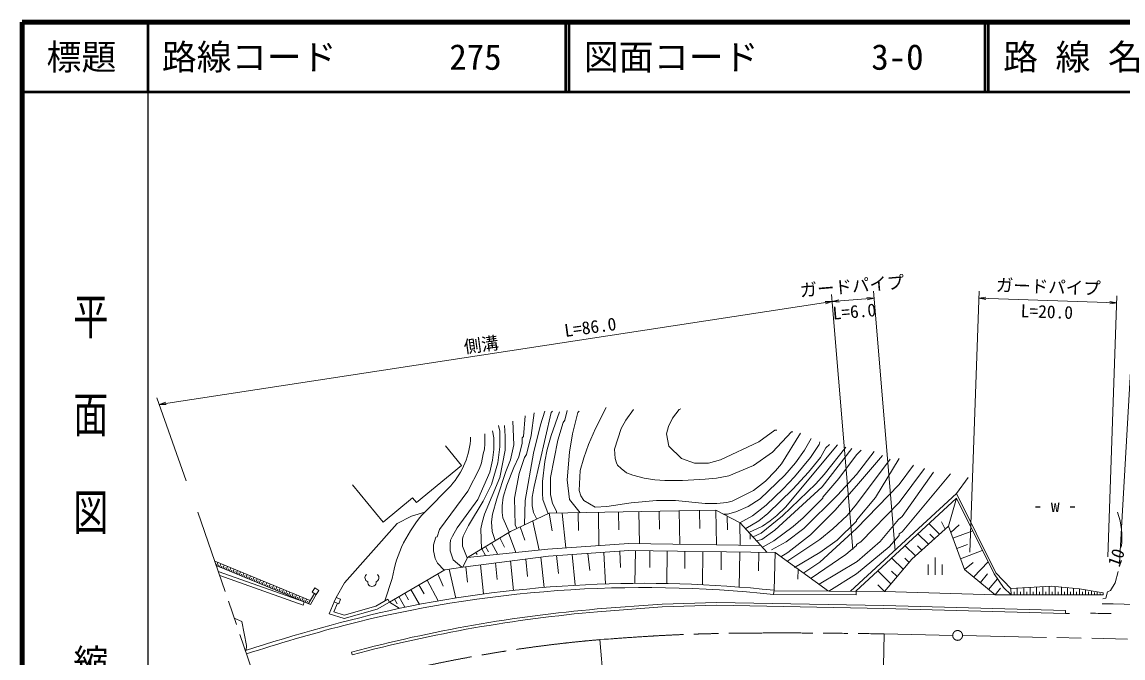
# Model space of a CAD drawing. Units: millimetres, scale not verified. Extents: x 40000 to 680000, y 20000 to 380000.
# Drawn here: x 40000 to 197529, y 289028 to 380000 of the extents above; entities that cross this region are included whole.
import ezdxf
from ezdxf.enums import TextEntityAlignment as Align

# ---------------------------------------------------------------- set-up
doc = ezdxf.new("R2010")
doc.units = ezdxf.units.MM
doc.header["$LTSCALE"] = 1000
doc.linetypes.add('CHAIN', pattern=[18.5, 12, -1.5, 3.5, -1.5])
for name, color, linetype, lineweight in [('M-BGD', 7, 'Continuous', 13), ('M-BMK', 2, 'CHAIN', 13), ('M-STR-HTXT', 7, 'Continuous', 13), ('M-STR-STRC', 7, 'Continuous', 13), ('M-TTL', 2, 'Continuous', 140), ('M-TTL-BAND', 7, 'Continuous', 25), ('M-TTL-LINE', 7, 'Continuous', 50)]:
    doc.layers.add(name, color=color, linetype=linetype, lineweight=lineweight)
doc.layers.add('M-TTL-TXT', color=7, linetype='Continuous')
doc.styles.add('@ＭＳ ゴシック', font='')
doc.styles.add('ＭＳ ゴシック', font='')
doc.styles.get('@ＭＳ ゴシック').set_extended_font_data('@MS Gothic')
doc.styles.get('ＭＳ ゴシック').set_extended_font_data('MS Gothic')

# ---------------------------------------------------------------- blocks, each defined once
blk = doc.blocks.new('荒地')
at = {"color": 7, "linetype": 'Continuous', "lineweight": 13}
for p, q in [((0, 0), (0, 2.5)), ((-1, 1.5), (-1, 0)), ((1, 1.5), (1, 0))]:
    blk.add_line(p, q, dxfattribs=at)
blk = doc.blocks.new('open_arrow')
at = {"color": 0, "linetype": 'Continuous', "lineweight": -2}
blk.add_lwpolyline([(7.5, 1.25), (0, 0), (7.5, -1.25)], dxfattribs=at)

msp = doc.modelspace()

# ---------------------------------------------------------------- linework, layer by layer
at = {"layer": 'M-BGD'}
for p, q in [((106241, 321113), (106241, 320859)), ((160089, 318742), (159411, 318065)), ((161951, 318573), (159411, 315271)), ((163137, 317980), (159411, 313662)), ((164237, 317472), (159411, 311037)), ((167539, 316625), (165507, 313831)), ((169148, 316117), (165507, 311291)), ((97628, 309888), (101344, 313671)), ((165507, 313831), (159411, 307566)), ((173706, 312571), (175395, 314868)), ((158563, 298567), (173706, 312571)), ((173706, 312571), (179347, 301188)), ((159296, 298564), (173708, 311892)), ((172541, 307876), (173708, 311892)), ((173708, 311892), (179078, 301055)), ((93676, 308266), (95736, 309314)), ((95736, 309314), (97628, 309888)), ((109873, 307126), (115446, 309727)), ((115446, 309727), (139260, 310167)), ((115446, 309727), (115868, 307231)), ((117272, 309761), (117797, 304773)), ((119577, 309804), (119624, 307241)), ((122468, 309857), (122556, 305095)), ((125362, 309910), (125409, 307345)), ((128255, 309964), (128340, 305363)), ((131152, 310017), (131199, 307449)), ((134049, 310070), (134137, 305288)), ((136948, 310124), (136995, 307553)), ((139260, 310167), (142740, 308342)), ((139260, 310167), (139352, 305220)), ((140888, 309313), (140924, 307361)), ((86126, 299771), (93676, 308266)), ((111290, 307788), (111923, 305887)), ((113070, 308618), (113982, 304468)), ((142706, 308360), (142765, 305176)), ((142740, 308342), (146613, 304127)), ((159411, 308751), (159411, 308582)), ((167305, 303147), (172541, 307876)), ((171292, 306748), (169765, 308245)), ((172073, 307453), (171578, 308499)), ((172541, 307876), (174872, 301661)), ((172876, 306982), (174092, 308065)), ((173186, 306157), (176023, 307221)), ((103717, 303394), (109873, 307126)), ((108353, 306205), (109039, 304901)), ((109586, 306952), (110635, 304118)), ((144166, 306790), (144179, 306047)), ((165507, 306804), (165507, 306550)), ((169682, 305294), (168173, 306773)), ((170565, 306091), (169887, 306756)), ((103717, 303394), (115247, 304601)), ((104944, 304138), (105101, 303849)), ((105807, 304661), (106329, 303668)), ((106332, 304980), (106732, 304219)), ((107191, 305501), (108060, 303849)), ((115247, 304601), (126802, 305382)), ((115345, 303605), (126830, 304382)), ((123240, 304139), (123467, 299618)), ((125548, 304295), (125632, 301975)), ((126802, 305382), (145683, 305139)), ((126830, 304382), (147773, 304112)), ((127759, 304370), (127699, 299702)), ((129850, 304343), (129819, 301977)), ((132313, 304311), (132253, 299677)), ((134857, 304278), (134825, 301820)), ((137410, 304245), (137349, 299508)), ((140047, 304211), (140014, 301658)), ((142694, 304177), (142630, 299174)), ((145429, 304142), (145394, 301490)), ((147773, 304112), (147606, 298710)), ((147773, 304112), (155400, 298580)), ((159411, 305280), (159411, 305111)), ((167838, 303628), (166349, 305086)), ((168762, 304463), (168149, 305063)), ((173735, 304691), (175274, 305268)), ((174285, 303225), (177362, 304379)), ((67574, 302864), (81239, 297236)), ((67822, 302221), (68013, 302683)), ((68266, 302038), (68456, 302501)), ((103092, 302026), (115345, 303605)), ((103092, 302026), (103717, 303394)), ((107748, 302626), (107999, 300264)), ((109890, 302902), (110337, 298698)), ((112066, 303182), (112331, 300686)), ((114246, 303463), (114708, 299116)), ((116467, 303681), (116740, 301115)), ((118700, 303832), (119168, 299427)), ((120968, 303985), (121226, 301552)), ((159496, 302825), (154077, 299607)), ((163402, 298546), (167305, 303147)), ((166086, 301709), (164440, 303321)), ((166930, 302704), (166331, 303291)), ((174872, 301661), (176108, 302668)), ((176153, 300607), (178223, 302780)), ((67791, 302234), (81255, 296689)), ((68030, 302135), (68125, 302366)), ((68074, 301410), (80393, 297044)), ((68501, 301942), (68596, 302173)), ((68736, 301845), (68927, 302307)), ((68972, 301748), (69067, 301979)), ((69207, 301651), (69397, 302113)), ((69442, 301554), (69537, 301785)), ((69678, 301457), (69868, 301919)), ((69913, 301360), (70008, 301591)), ((70148, 301263), (70339, 301725)), ((70384, 301166), (70479, 301397)), ((70619, 301069), (70809, 301532)), ((70854, 300972), (70949, 301203)), ((71090, 300875), (71280, 301338)), ((71325, 300779), (71420, 301010)), ((71560, 300682), (71751, 301144)), ((72031, 300488), (72221, 300950)), ((92579, 297025), (100474, 301621)), ((99493, 301050), (100251, 299309)), ((100474, 301621), (103092, 302026)), ((101101, 301718), (102056, 297599)), ((103505, 302079), (103742, 299850)), ((105610, 302350), (106053, 298180)), ((151043, 301740), (151025, 300295)), ((159411, 301047), (155464, 298580)), ((162036, 301131), (161528, 300623)), ((164323, 299631), (162442, 301473)), ((165206, 300673), (164427, 301436)), ((174872, 301661), (179235, 298071)), ((177123, 299809), (178144, 301050)), ((179078, 301055), (180450, 299095)), ((179347, 301188), (181475, 298958)), ((196842, 301377), (196411, 299777)), ((68282, 300806), (80228, 296572)), ((71795, 300585), (71891, 300816)), ((72266, 300391), (72361, 300622)), ((72501, 300294), (72692, 300756)), ((72737, 300197), (72832, 300428)), ((72972, 300100), (73163, 300562)), ((73207, 300003), (73303, 300234)), ((73443, 299906), (73633, 300369)), ((73678, 299809), (73773, 300041)), ((73913, 299712), (74104, 300175)), ((74149, 299616), (74244, 299847)), ((74384, 299519), (74574, 299981)), ((74619, 299422), (74715, 299653)), ((74855, 299325), (75045, 299787)), ((75090, 299228), (75185, 299459)), ((75325, 299131), (75516, 299593)), ((75796, 298937), (75986, 299399)), ((84932, 297689), (86126, 299771)), ((92967, 300396), (91903, 297207)), ((96776, 299468), (97523, 298186)), ((97952, 300153), (99556, 297187)), ((163402, 298546), (162434, 299494)), ((178304, 298837), (179561, 300365)), ((75561, 299034), (75656, 299265)), ((76031, 298840), (76127, 299071)), ((76267, 298743), (76457, 299206)), ((76502, 298646), (76597, 298878)), ((76737, 298549), (76928, 299012)), ((76973, 298453), (77068, 298684)), ((77208, 298356), (77398, 298818)), ((77443, 298259), (77539, 298490)), ((77679, 298162), (77869, 298624)), ((77914, 298065), (78009, 298296)), ((78149, 297968), (78340, 298430)), ((78385, 297871), (78480, 298102)), ((78620, 297774), (78810, 298236)), ((78855, 297677), (78950, 297908)), ((79091, 297580), (79281, 298043)), ((79561, 297386), (79752, 297849)), ((80977, 296803), (81852, 298252)), ((81255, 296689), (82106, 298099)), ((81874, 299057), (81512, 298458)), ((81512, 298458), (82111, 298096)), ((82473, 298695), (81874, 299057)), ((82111, 298096), (82473, 298695)), ((93921, 297806), (94798, 296299)), ((94766, 298297), (95306, 297368)), ((95636, 298804), (96860, 296701)), ((147606, 298710), (147542, 298114)), ((147542, 298114), (159367, 298063)), ((147596, 298614), (163402, 298546)), ((159367, 298063), (159369, 298563)), ((163402, 298546), (179235, 298071)), ((179235, 298071), (179993, 298992)), ((179235, 298071), (194713, 298073)), ((180450, 299095), (181527, 298071)), ((181475, 298958), (187319, 299296)), ((181475, 298958), (181527, 298071)), ((181937, 298072), (181937, 298513)), ((182402, 298072), (182402, 299012)), ((182864, 298072), (182864, 298509)), ((183326, 298072), (183326, 299065)), ((183784, 298072), (183784, 298506)), ((184242, 298072), (184242, 299118)), ((184697, 298072), (184697, 298502)), ((185151, 298072), (185151, 299171)), ((185603, 298072), (185602, 298499)), ((186053, 298072), (186053, 299223)), ((186501, 298072), (186501, 298495)), ((186948, 298072), (186948, 299275)), ((187319, 299296), (191322, 298908)), ((187392, 298072), (187392, 298492)), ((187836, 298072), (187836, 299246)), ((188276, 298072), (188276, 298488)), ((188716, 298072), (188716, 299161)), ((189153, 298072), (189153, 298485)), ((189590, 298072), (189590, 299076)), ((190023, 298072), (190023, 298481)), ((190457, 298072), (190456, 298992)), ((190887, 298072), (190887, 298478)), ((191316, 298072), (191316, 298908)), ((191322, 298908), (194713, 298348)), ((191743, 298072), (191743, 298475)), ((192169, 298072), (192169, 298768)), ((192592, 298072), (192592, 298471)), ((193015, 298073), (193015, 298628)), ((193435, 298073), (193442, 298398)), ((193855, 298073), (193855, 298490)), ((194271, 298073), (194271, 298269)), ((194713, 298073), (194713, 298348)), ((195310, 298507), (195056, 297575)), ((79326, 297483), (79421, 297715)), ((79797, 297290), (79892, 297521)), ((80032, 297193), (80222, 297655)), ((80226, 296572), (80393, 297044)), ((80267, 297096), (80362, 297327)), ((80503, 296999), (80693, 297461)), ((80738, 296902), (80833, 297133)), ((83958, 295324), (84665, 297041)), ((84626, 295632), (85128, 296851)), ((84932, 297689), (84665, 297041)), ((84665, 297041), (85313, 296775)), ((85579, 297422), (84932, 297689)), ((85313, 296775), (85579, 297422)), ((86109, 295175), (90636, 296459)), ((90636, 296459), (92325, 297455)), ((90834, 295995), (92579, 297025)), ((92579, 297025), (92325, 297455)), ((92579, 297025), (93965, 296130)), ((93277, 297431), (93666, 296763)), ((163314, 296517), (189321, 295799)), ((195056, 297575), (194633, 297491)), ((71458, 294238), (70370, 294731)), ((83958, 295324), (86103, 294653)), ((84628, 295638), (86109, 295175)), ((86103, 294653), (90834, 295995)), ((163304, 296117), (189310, 295399)), ((189310, 295399), (189321, 295799)), ((72100, 290826), (71458, 294238)), ((72072, 290115), (72100, 290826)), ((87152, 289862), (87256, 289476))]:
    msp.add_line(p, q, dxfattribs=at)
at = {"layer": 'M-BGD', "linetype": 'CHAIN'}
msp.add_line((65155, 309898), (84664, 253159), dxfattribs=at)
at = {"layer": 'M-BGD'}
for points in [[(123597, 324838), (122073, 321875), (121057, 319589), (120380, 317641), (119872, 315863), (119703, 312985), (119957, 312223), (120380, 311545), (121989, 310614), (123682, 310699), (127153, 311207), (130794, 311545), (133503, 311545), (137737, 311122), (139430, 311122), (140869, 311291), (141631, 311461), (144679, 312985), (146373, 314339), (147812, 315779), (148659, 316795), (151368, 321197)], [(127492, 324584), (126391, 323060), (125714, 321875), (124783, 318911), (124867, 317557), (125037, 316964), (125206, 316625), (125714, 316117), (126476, 315525), (127407, 315186), (129016, 314763), (130540, 314509), (131979, 314424), (134519, 314424), (137737, 314593), (139345, 314763), (141123, 315101), (144679, 316541), (147389, 318488), (150098, 321367), (150267, 321367)], [(134265, 324669), (134011, 324584), (133080, 323314), (132487, 322129), (132233, 321113), (132572, 319335), (134350, 317557), (136213, 316879), (138245, 316879), (139938, 317387), (145441, 319927), (147727, 321621), (147981, 321621)], [(111998, 323653), (111744, 320689), (111575, 320520), (111575, 319758), (111067, 317811), (110389, 316287), (109373, 313747), (108865, 312053), (108696, 310783), (108696, 309852), (108781, 309090), (109683, 307038)], [(113268, 324076), (112845, 320859), (112167, 318149), (111913, 317726), (111151, 315440), (110474, 311884), (110559, 308074), (110783, 307551)], [(114792, 324330), (114199, 322383), (113183, 318319), (111998, 311545), (111915, 308080)], [(115893, 324330), (115723, 324161), (113268, 313577), (113014, 312053), (113014, 310783), (113183, 309852), (113662, 308895)], [(116909, 324245), (115723, 320859), (115131, 318827), (114792, 317133), (114453, 314255), (114453, 312561), (114538, 311715), (115281, 309650)], [(118009, 324415), (117671, 323060), (117417, 322721), (116655, 320181), (115639, 314847), (115639, 312392), (115893, 311122), (116485, 310021), (116485, 309747)], [(119703, 324330), (119533, 324161), (118771, 321113), (118348, 318488), (118009, 314509), (118348, 311715), (119857, 309809)], [(107341, 321536), (107511, 320520), (107511, 318827), (107341, 317303), (106918, 315609), (105225, 311715), (102261, 307651), (101584, 306465), (101330, 305873), (101245, 305365), (101245, 304349), (101669, 303079), (102915, 301999)], [(108188, 322298), (108357, 321451), (108357, 319250), (108103, 316964), (107172, 313831), (105987, 311461), (103870, 307989), (103108, 306465), (103023, 306042), (103023, 305026), (103695, 303346)], [(109035, 322298), (109119, 320774), (109119, 318742), (108357, 314847), (106156, 309598), (105817, 308413), (105648, 307481), (105732, 304616)], [(110220, 322891), (110389, 319504), (109881, 317387), (109204, 315694), (107934, 311799), (107341, 309598), (107172, 308497), (107257, 307143), (107723, 305823)], [(106241, 320859), (106241, 319673), (106156, 318911), (105987, 318234), (105733, 316964), (105479, 316117), (103785, 312900), (99721, 307397), (99383, 306381), (99213, 306296), (98875, 305195), (98875, 304349), (99129, 303248), (99467, 302571), (100390, 301571)], [(152892, 320435), (151961, 318742), (150691, 316964), (149167, 315186), (145611, 311799), (143917, 310699), (142139, 309937), (140954, 309598), (140345, 309598)], [(154162, 319927), (154077, 319589), (152807, 317726), (150521, 314932), (148913, 313239), (146457, 310868), (144510, 309344), (142706, 308360)], [(87283, 313798), (91679, 308465), (95893, 311938), (96441, 311272), (102883, 316582), (100601, 319351)], [(155517, 319589), (155009, 319081), (154247, 317726), (152553, 315609), (150267, 313154), (146711, 309683), (145441, 308667), (143579, 307566)], [(156702, 319504), (149251, 310614), (147981, 309429), (147050, 308667), (145949, 307905), (144002, 306973)], [(157887, 319165), (154755, 315271), (153569, 313916), (148828, 309344), (145780, 306889), (144595, 306381)], [(158734, 318996), (154501, 313493), (147727, 307312), (145865, 305957), (145103, 305788)], [(159411, 318065), (156871, 314678), (154585, 312053), (154585, 311884), (151791, 309090), (150352, 307820), (147558, 305788), (146034, 304941)], [(165507, 317557), (162121, 311969), (159411, 308751)], [(159411, 315271), (156702, 312307), (151876, 307566), (149336, 305619), (147219, 304518)], [(170418, 315609), (165931, 309259), (165423, 308836)], [(172873, 315355), (165931, 307058), (165507, 306804)], [(159411, 313662), (156279, 310106), (152807, 306635), (149590, 304095), (148574, 303502)], [(159411, 311037), (158057, 309429), (156025, 307481), (154162, 305957), (149421, 302825)], [(165507, 311291), (160004, 305619), (159411, 305280)], [(165423, 308836), (162798, 305703), (159496, 302825)], [(159411, 308582), (156617, 305873), (154162, 304095), (150521, 301978)], [(151876, 301216), (154162, 302740), (159411, 307566)], [(165507, 306550), (164068, 304941), (159411, 301047)], [(159411, 305111), (157887, 303841), (152892, 300454)], [(196411, 299777), (195733, 298676), (195310, 298507)], [(163314, 296517), (139375, 296981), (131574, 296721), (122314, 296035)], [(163304, 296117), (139377, 296580), (131596, 296321), (122346, 295636)]]:
    msp.add_lwpolyline(points, dxfattribs=at)
for centre, radius, start, end in [((93105, 321088), 11086, 318.00345, 357.62852), ((111073, 297395), 18353, 137.10055, 170.58785), ((186814, 306278), 10563, 352.26602, 19.99214), ((89664, 300504), 600, 131.41945, 251.14243), ((90464, 300504), 600, 288.85757, 48.58055), ((90064, 299854), 600, 172.14016, 7.85984), ((129028, 126102), 173605, 83.85675, 101.68689), ((129028, 126102), 173005, 83.85675, 104.38039), ((193937, 154935), 141839, 79.52069, 89.75814), ((149672, 50602), 251770, 102.80728, 107.97648), ((139940, 92396), 204400, 94.94692, 104.96669), ((139940, 92396), 204000, 94.94762, 104.96629), ((149672, 50602), 251270, 104.66464, 107.9745)]:
    msp.add_arc(centre, radius, start, end, dxfattribs=at)
at = {"layer": 'M-BMK'}
for p, q in [((163379, 292476), (173169, 292266)), ((174568, 292236), (198177, 291730))]:
    msp.add_line(p, q, dxfattribs=at)
msp.add_circle((173869, 292251), 700, dxfattribs=at)
msp.add_arc((139940, 92396), 200000, 94.9547, 108.77403, dxfattribs=at)
msp.add_spline([(122666, 291649), (132829, 292306), (143010, 292578), (153194, 292591), (163379, 292476)], degree=3, dxfattribs=at)
at = {"layer": 'M-STR-HTXT'}
for p, q in [((158870, 304542), (155825, 341013)), ((155908, 340016), (161908, 340517)), ((164923, 304401), (161824, 341514)), ((175628, 304182), (176943, 341521)), ((176908, 340522), (196633, 339826)), ((195352, 303487), (196668, 340826)), ((197011, 302634), (199220, 340843)), ((59626, 325283), (155908, 340016)), ((63474, 314356), (59288, 326241)), ((125736, 256784), (122666, 291649)), ((162629, 257484), (163379, 292476))]:
    msp.add_line(p, q, dxfattribs=at)
at = {"layer": 'M-STR-STRC'}
for start, end in [(90.89869, 91.12199), (88.47378, 89.68623)]:
    msp.add_arc((192086, 153658), 141768, start, end, dxfattribs=at)
at = {"layer": 'M-TTL'}
for p, q in [((40000, 380000), (40000, 20000)), ((680000, 380000), (40000, 380000))]:
    msp.add_line(p, q, dxfattribs=at)
at = {"layer": 'M-TTL-BAND'}
msp.add_line((58000, 370000), (58000, 20000), dxfattribs=at)
at = {"layer": 'M-TTL-LINE'}
for p, q in [((58000, 380000), (58000, 370000)), ((117750, 380000), (117750, 370000)), ((118250, 380000), (118250, 370000)), ((177750, 380000), (177750, 370000)), ((178250, 380000), (178250, 370000)), ((40000, 370000), (680000, 370000))]:
    msp.add_line(p, q, dxfattribs=at)

# ---------------------------------------------------------------- block references
at = {"layer": 'M-BGD', "xscale": 1000, "yscale": 1000}
msp.add_blockref('荒地', (170641, 300904), dxfattribs=at)
at = {"layer": 'M-STR-HTXT', "xscale": 133, "yscale": 133}
for p, rotation in [((155908, 340016), 4.8), ((161908, 340517), 184.8), ((176908, 340522), 358), ((155908, 340016), 188.7), ((196633, 339826), 178), ((59626, 325283), 8.7)]:
    msp.add_blockref('open_arrow', p, dxfattribs=dict(at, rotation=rotation))

# ---------------------------------------------------------------- texts
at = {"layer": 'M-BGD', "style": 'ＭＳ ゴシック'}
msp.add_text('- w -', height=1833, dxfattribs=at).set_placement((187834, 309358), align=Align.BOTTOM_CENTER)
msp.add_text('10', height=1833, rotation=70.308, dxfattribs=at).set_placement((197949, 302903), align=Align.BOTTOM_CENTER)
at = {"layer": 'M-STR-HTXT', "style": 'ＭＳ ゴシック'}
for s, rotation, p in [('ガードパイプ', 4.773, (158866, 340765)), ('ガードパイプ', 357.982, (186788, 340674)), ('L=6.0', 4.773, (159209, 337131)), ('L=20.0', 357.982, (186588, 337104)), ('L=86.0', 7.773, (121510, 334904)), ('側溝', 7.773, (105904, 332382))]:
    msp.add_text(s, height=1833, rotation=rotation, dxfattribs=at).set_placement(p, align=Align.BOTTOM_CENTER)
at = {"layer": 'M-TTL-BAND', "style": '@ＭＳ ゴシック', "width": 1.4}
msp.add_text('平  面  図', height=3666, rotation=270, dxfattribs=at).set_placement((49777, 306475), align=Align.MIDDLE_RIGHT)
at = {"layer": 'M-TTL-BAND', "style": '@ＭＳ ゴシック'}
msp.add_text('縮尺千分の一', height=3666, rotation=270, dxfattribs=at).set_placement((49777, 261030), align=Align.MIDDLE_RIGHT)
at = {"layer": 'M-TTL-TXT', "style": 'ＭＳ ゴシック'}
msp.add_text('標題', height=3666, dxfattribs=at).set_placement((48500, 375000), align=Align.MIDDLE_CENTER)
for s, p in [('路線コード', (60000, 375000)), ('275', (101142, 375000)), ('図面コード', (120380, 375000)), ('3-0', (161521, 375000)), ('路 線 名', (180380, 375000))]:
    msp.add_text(s, height=3666, dxfattribs=at).set_placement(p, align=Align.MIDDLE_LEFT)

doc.saveas('drawing.dxf')
